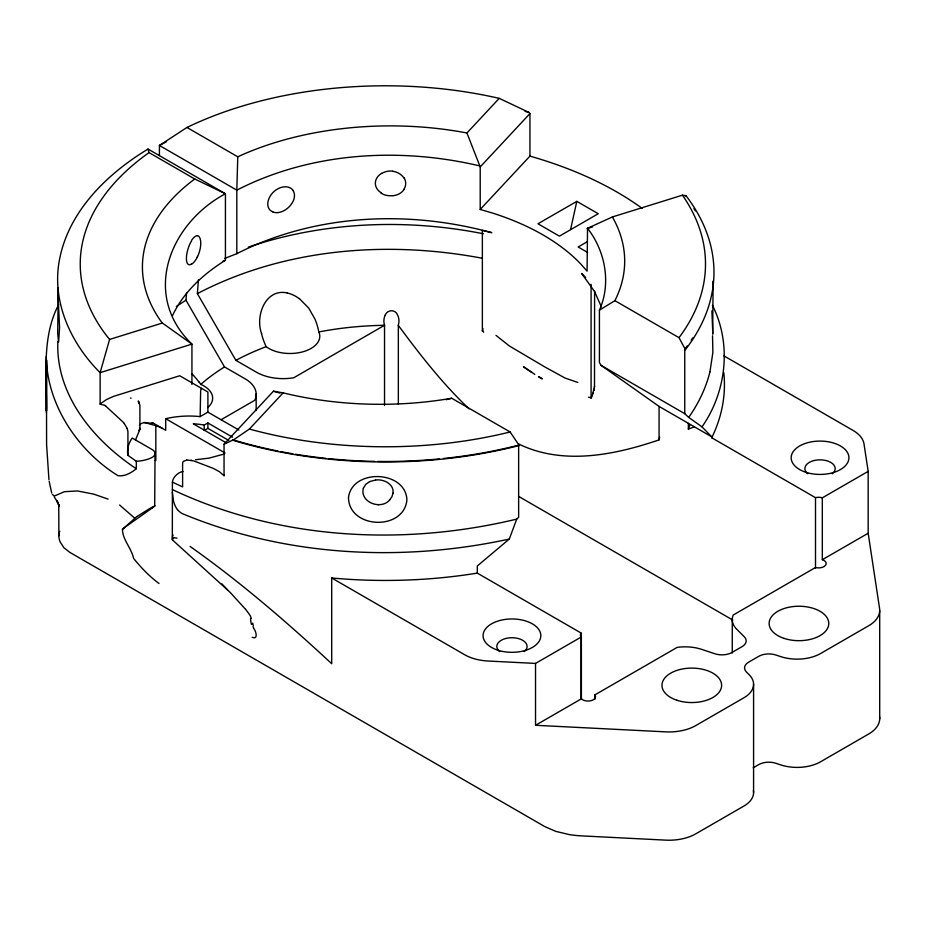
<?xml version="1.0" encoding="UTF-8"?>
<svg xmlns="http://www.w3.org/2000/svg" width="926" height="926" viewBox="0 0 926 926"><rect width="100%" height="100%" fill="white"/><g stroke="black" fill="none" stroke-linecap="round" stroke-linejoin="round"><path stroke-width="1.39" d="M46.404 412.51L46.45 360.121L46.45 410.994C46.948 375.597 41.392 337.342 58.674 304.631M753.405 790.538A33.151 19.133 0 0 1 743.879 806.071L695.82 833.817A37.885 21.877 0 0 1 665.736 840.137L581.713 835.889A67.586 39.019 0 0 1 569.328 834.592L555.808 831.374L544.87 826.64L69.89 552.417L63.963 547.764L60.178 542.011A46.555 26.877 0 0 1 58.882 535.668L58.882 535.529A28.417 16.402 0 0 1 59.843 531.281M46.45 360.121L46.589 444.549L48.951 479.726M176.97 538.133L173.683 537.659L172.34 539.696L172.398 482.087A26.518 15.314 0 0 1 178.602 473.209A9.468 5.463 0 0 1 183.035 471.508M57.667 288.738L59.577 327.41L58.616 342.18L57.667 333.117L58.269 294.873M57.667 288.715L57.863 287.778M159.411 155.522L159.411 145.451L186.959 127.464L237.774 156.795L236.813 190.143L236.813 253.678L224.775 258.389M348.489 497.401C348.651 528.931 403.771 531.327 406.908 500.005C405.889 470.339 352.493 468.139 348.489 497.32M57.863 341.347C55.444 395.066 93.85 440.626 136.307 468.741C131.203 472.816 124.778 476.682 117.972 475.698C77.911 450.823 46.832 404.824 46.3 356.556M594.585 386.096L592.443 395.113L591.089 397.914L589.596 397.451M594.504 387.184L594.596 290.995M221.129 419.709L254.708 400.321A37.885 21.877 0 0 0 245.089 378.803L224.509 366.928L185.976 300.198L186.531 293.172M235.899 360.353A226.72 130.89 0 0 1 266.156 346.66A29.84 17.224 0 0 0 302.952 351.776A29.84 17.224 0 0 0 318.833 331.936L321.878 331.369A226.72 130.89 0 0 1 384.475 325.292L293.727 377.785A37.885 21.877 0 0 1 256.479 372.229L235.899 360.353L197.365 293.623L198.477 279.571M172.595 535.483L172.34 539.835L230.204 592.409L245.575 609.343M393.052 493.118L391.93 496.695L389.753 499.797M393.064 492.979C394.048 483.893 383.514 478.904 375.725 480.015M709.941 371.87L712.87 352.528L712.534 335.791M482.955 328.51L482.423 330.848M570.578 229.544L576.817 201.359L598.254 213.732L559.408 236.153L537.971 223.779L576.817 201.359M518.884 444.098C563.147 465.57 614.656 455.002 659.069 439.885L659.659 437.188M482.55 330.339L483.638 332.249M172.583 315.453C183.637 291.898 203.662 273.841 225.435 260.252L225.435 193.742L194.749 178.996L149.04 152.605L145.301 155.313A305.129 176.16 0 0 0 109.592 339.437L100.124 372.657L100.124 404.164L104.684 405.356M709.906 371.997C705.855 388.341 698.378 403.678 688.689 417.406L702.001 426.874L711.735 436.817L711.735 437.766L815.505 497.679A7.582 4.375 0 0 1 822.311 497.841L868.171 471.38L864.016 443.994A37.885 21.877 0 0 0 853.066 430.428L723.889 355.85M363.328 488.291C359.658 502.332 381.13 510.4 389.719 499.843M593.103 393.388L593.3 392.774M139.49 427.905A5.683 3.276 0 0 1 139.363 430.567L139.317 430.717A10.857 8.855 -60 0 1 138.865 431.817L135.485 439.977M363.351 488.21L365.805 484.286L369.717 481.589M711.735 436.817L694.373 426.805L688.365 429.178L689.743 425.416M581.366 636.949L535.529 663.421L535.529 725.289L581.378 698.829L581.366 636.949A7.582 4.375 0 0 1 581.077 633.025L477.307 573.113L477.307 565.971L509.288 539.059L516.731 519.116L518.641 517.298L518.641 445.14A327.711 189.205 0 0 1 443.485 458.497M659.069 439.885L659.069 406.41L601.136 365.4L599.423 362.598L599.423 310.152C611.392 283.321 605.349 251.096 587.524 228.305L587.084 271.156L580.683 263.91A222.9 128.691 0 0 0 492.771 213.142L480.212 209.45L480.212 166.923L466.947 132.974L464.991 132.615A244.36 141.076 0 0 0 241.559 155.082L237.774 156.795M155.036 453.439L154.7 506.14A19.759 0.833 -31.8 0 1 152.13 508.038M186.809 459.99L193.835 460.928L213.281 468.382L219.358 471.647L224.046 475.709L224.428 474.864M201.509 388.341L201.15 389.117A8.866 5.116 -60 0 0 200.641 390.471L200.155 416.607A61.567 35.547 0 0 0 165.708 418.714L165.708 430.312L152.304 422.58M711.735 437.766L712.094 437.037A339.066 195.756 0 0 0 723.796 372.646M591.448 397.242L591.089 397.914L591.089 284.328M197.122 257.115L197.469 256.444M591.182 397.729L591.702 396.745M385.239 315.071C387.137 309.631 395.159 309.203 397.404 314.597A14.006 13.797 -5.2 0 1 398.226 325.385M404.049 189.078L404.222 188.788A15.14 12.385 5.3 0 0 404.28 178.116L404.049 177.838M702.001 426.874C726.505 391.825 731.922 343.94 712.464 305.372M100.76 403.586L106.444 399.569L113.539 396.374L179.713 375.759L207.899 392.022L207.899 412.139L238.873 430.023M688.689 417.406L684.754 413.679L684.754 349.229L687.231 345.942M136.932 516.511L122.475 529.302C122.371 539.337 131.515 548.354 133.633 558.424C141.099 567.684 149.399 576.435 159.017 583.496M466.947 132.974L499.23 98.353L528.954 112.405L529.938 113.585L529.938 156.124L480.212 209.45M480.212 166.923L529.938 113.585M224.046 475.709L224.046 444.202L273.471 391.189L283.946 393.052A247.994 143.171 0 0 0 451.703 398.249L510.122 431.979L519.266 445.499A328.533 189.68 0 0 1 232.912 440.301L233.306 439.885A327.711 189.205 0 0 0 278.055 451.066M232.912 440.301L249.395 429.051L283.136 392.855M183.464 461.426L183.464 461.426A7.142 4.595 53.2 0 0 183.093 461.9L182.989 462.097A5.417 3.473 53.6 0 0 182.596 463.718L182.607 486.926L172.398 482.087M183.545 461.356L186.693 460.002M100.124 404.164L100.795 403.551M122.475 529.302L125.103 527.183A51.983 2.222 -31.7 0 1 128.876 524.463L152.269 507.969M194.749 178.996L193.974 179.575A247.994 143.171 0 0 0 162.062 322.804L191.937 344.113L191.937 384.487M176.299 306.483L185.976 300.198M381.639 173.301L381.014 173.718A15.129 12.142 -2.3 0 0 381.176 192.782M148.021 149.051C106.722 174.088 67.968 211.753 59.218 261.144C51.787 302.455 71.198 343.928 100.124 372.657L191.937 344.113C141.088 295.093 169.458 223.606 225.435 193.742L148.021 149.051L149.04 152.605M599.423 310.152L614.899 300.661A244.36 141.076 0 0 0 613.081 218.177L612.387 216.95L587.524 228.305M200.155 416.607L207.899 412.139M226.268 442.848L193.256 423.795A48.302 27.884 0 0 1 204.229 425.08L207.899 422.962L232.542 437.199M228.838 440.475L207.899 428.379L204.229 430.497L204.229 425.08M586.934 241.917L578.16 246.987L587.616 252.439M581.378 698.829A7.582 4.375 0 0 0 591.401 700.588A7.582 4.375 0 0 0 594.886 694.882L677.137 647.401A33.151 19.133 0 0 1 701.734 649.392L714.826 653.756A14.203 8.207 0 0 0 731.98 652.46L742.015 646.661A14.203 8.207 0 0 0 744.273 636.764L736.714 629.205A33.151 19.133 0 0 1 733.253 615.003L815.505 567.511A7.582 4.375 0 0 0 825.39 565.497A7.582 4.375 0 0 0 822.323 559.709L868.171 533.249L868.171 471.38M753.185 767.816L758.753 764.598A14.203 8.207 0 0 1 775.907 763.29L780.537 764.841A33.151 19.133 0 0 0 820.552 761.797L868.611 734.052A37.885 21.877 0 0 0 879.561 716.678M166.425 141.759L159.411 145.451L236.813 190.143C310.835 152.188 398.979 147.002 479.193 165.766M197.365 293.623C284.12 248.284 387.091 240.251 482.319 258.25M236.813 253.678C314.759 213.918 408.192 209.727 491.799 232.692L482.365 230.354L482.365 331.091M224.046 444.202L233.306 439.885M369.844 481.532L375.586 480.027M222.761 261.294L225.435 260.252M224.011 454.087L208.952 458.15L195.56 459.736M248.318 247.08C323.602 221.777 405.692 218.281 483.407 233.78M109.592 339.437L162.258 323.07M612.387 216.95L682.439 195.178L686.004 195.699A328.603 189.714 0 0 1 685.437 349.623L684.754 349.229M685.205 195.942L686.004 195.699M587.084 228.629L592.594 226.905M446.193 399.696L451.703 398.249M516.731 519.116C403.111 546.409 278.819 539.916 172.398 489.588M509.288 539.059C401.398 562.499 285.509 556.48 183.035 513.93A18.786 16.39 -65.3 0 1 177.468 509.589M377.958 504.658L378.699 504.658M197.469 235.69L197.122 235.69A15.14 6.47 -74.3 0 0 191.694 240.158M535.529 663.421L488.095 661.025A37.885 21.877 0 0 1 464.609 654.705L331.705 577.974L331.705 663.699C286.759 621.971 240.17 581.806 190.038 546.398M535.529 725.289L665.736 731.864A37.885 21.877 0 0 0 695.82 725.544L743.879 697.799A33.151 19.133 0 0 0 749.146 674.707L746.46 672.021A14.203 8.207 0 0 1 748.717 662.125L758.753 656.326A14.203 8.207 0 0 1 775.907 655.029L780.537 656.569A33.151 19.133 0 0 0 820.552 653.536L868.611 625.791A37.885 21.877 0 0 0 879.561 608.417L868.171 533.249M144.028 422.372L155.823 425.717A23.682 13.67 0 0 1 162.351 428.379M577.812 382.438L565.126 378.074L545.02 367.055L509.381 345.988L496 335.386M287.141 292.917C265.218 288.194 255.09 316.46 261.583 333.568M191.138 460.222L191.728 460.349M499.23 98.353L493.674 97.114A308.763 178.267 0 0 0 186.959 127.464M588.566 397.185L589.272 397.381M525.03 111.363L528.954 112.405M249.395 429.051L251.351 429.583A316.495 182.723 0 0 0 510.122 431.979M529.938 156.124L530.239 156.205A327.7 189.193 0 0 1 642.331 208.5M273.471 391.189L279.93 393.087M130.497 398.006L131.11 398.215M694.373 426.805L659.069 406.41M252.185 637.285C258.643 640.167 255.9 630.467 253.435 628.048M272.765 211.961L273.309 212.17A15.14 10.348 -42.2 0 0 293.091 201.266L293.31 200.942A15.14 11.147 -40.2 0 0 293.299 190.883L293.16 190.629M108.134 499.126L93.792 494.148L77.425 490.942L64.38 491.706L54.53 495.977L52.423 494.507M614.899 300.661L679.001 337.666L685.437 349.623M601.136 365.4L684.754 413.679M518.641 445.14L519.266 445.499M518.606 496.394L732.825 620.073M165.708 418.714L225.053 452.976M139.363 430.567L138.912 430.312A9.468 5.463 0 0 1 138.576 430.104M381.014 192.944L381.639 193.326M531.026 371.928L523.421 366.731L534.788 374.347M127.927 455.349A61.567 35.547 0 0 1 132.221 438.044L152.269 449.619A9.468 5.463 0 0 1 151.679 457.664A26.518 15.314 0 0 1 136.307 461.241L127.927 455.349L127.927 432.153A5.047 2.535 65.7 0 0 127.892 431.782A4.618 2.327 65.6 0 0 127.869 431.319A5.382 2.697 65.7 0 0 127.684 430.428A6.401 3.206 65.7 0 0 127.464 429.583L127.371 429.317A7.825 3.866 65.8 0 0 127.07 428.53L126.966 428.263M119.604 505.017L134.559 518.028M299.179 298.427L308.74 308.103L314.979 319.123A58.847 56.185 50 0 1 318.289 329.506L318.833 331.936M105.877 406.225L123.528 422.499A17.224 7.836 65.2 0 1 124.327 423.529M227.622 590.001L221.927 583.878M469.1 408.864C442.559 383.723 420.034 354.739 398.342 325.431L398.342 404.083M585.672 277.487L581.655 273.483L594.515 291.459L601.414 306.853M177.445 509.613L176.97 508.987A25.72 22.328 -66.9 0 1 173.405 500.572L172.34 492.354M54.171 496.787L58.095 503.061L57.25 501.522M199.055 381.963L200.792 384.394A29.829 17.224 0 0 1 207.829 407.521M124.304 423.576L126.619 427.488A9.63 4.711 65.8 0 1 126.943 428.275M682.439 195.178L683.735 197.064A320.118 184.818 0 0 1 679.001 337.666M138.483 401.363L139.895 405.403L139.919 429.201M138.68 401.664L138.275 401.062L138.993 403.412M56.729 500.561L58.095 503.061M57.968 502.934L57.18 501.371L58.269 503.698M712.858 334.344L711.886 310.928M266.156 346.66L264.94 343.928A58.732 52.493 58.5 0 1 261.502 333.58M58.199 503.524L58.998 506.591L58.755 504.566L58.882 535.668M51.717 493.118L49.159 481.335M58.037 503.131L58.651 504.763M155.036 505.758L151.679 507.448A23.185 0.972 -31.7 0 0 137.164 516.407M251.826 623.649L251.999 624.367M58.593 504.601L58.847 505.874M712.696 333.233L713.066 286.782M712.881 281.238L713.066 286.701M822.311 497.841L822.323 559.709M879.7 610.662L879.7 718.923M815.505 497.679L815.505 568.321M753.579 684.268L753.579 792.54M732.269 619.853L732.269 653.062M688.365 423.332L688.365 429.178M594.886 694.882L594.886 699.223M581.077 633.025L581.077 699.338M384.533 325.362L384.533 405.495M256.178 393.735L256.166 410.588M251.293 618.325L250.275 615.744A93.665 19.805 38.8 0 0 245.61 609.366M207.899 422.962L207.899 428.379M155.823 425.717L155.823 460.511A23.682 13.67 0 0 0 155.244 460.349M136.307 461.241L136.307 468.741M692.729 337.909A327.711 189.205 0 0 1 691.224 340.224M439.318 458.914A327.711 189.205 0 0 1 377.542 461.437M374.717 461.391A327.711 189.205 0 0 1 328.487 458.625M325.72 458.335A327.711 189.205 0 0 1 295.533 454.249M292.824 453.798A327.711 189.205 0 0 1 280.728 451.587M693.933 208.57A327.711 189.205 0 0 1 695.345 210.896M293.229 190.571A15.14 11.135 -42.5 0 0 273.32 192.168L272.765 192.735A15.14 10.452 -44.4 0 0 272.846 211.846M392.879 171.264A15.14 12.443 4.1 0 1 403.875 177.919M381.743 173.428A15.152 12.709 -1.1 0 1 392.508 171.102M392.566 195.664A15.152 12.015 -0.9 0 1 381.512 193.465M404.234 189.147A15.14 12.269 4.3 0 1 392.983 195.745M477.307 573.113A339.066 195.756 0 0 1 331.705 577.974M384.556 325.269A14.179 13.971 4.2 0 1 385.216 315.071M200.792 384.394A226.72 130.89 0 0 1 224.509 366.928M287.141 292.94A29.933 27.641 48.7 0 1 299.075 298.566M191.948 373.826A58.72 42.33 59 0 1 198.951 382.044M253.527 627.62A25.639 7.871 -86 0 1 253.018 626.497M253.273 625.42A27.051 9.966 -78.8 0 1 252.705 623.117M251.374 624.17A28.093 14.133 -65.7 0 1 250.633 618.834M104.684 405.333A24.585 9.549 66.9 0 1 105.877 406.213M139.363 425.161A6.632 3.831 0 0 1 148.148 422.904A5.683 3.276 0 0 0 152.767 422.835M172.815 535.541A22.803 18.578 65.3 0 1 172.873 534.788M197.493 235.609A15.14 6.459 -73.1 0 1 197.585 256.606M197.238 257.37A15.14 5.649 -69.7 0 1 191.613 264.199M191.474 264.003A15.14 5.521 -72.3 0 1 186.415 258.366A15.14 5.521 -72.3 0 1 191.578 240.818M498.443 650.434A15.152 8.751 0 0 1 503.038 639.391A15.152 8.751 0 0 1 522.658 640.283A15.152 8.751 0 0 1 524.209 651.615M499.681 651.615A15.152 8.751 0 0 1 498.825 650.839M806.534 472.561A15.152 8.751 0 0 1 820.042 459.84A15.152 8.751 0 0 1 833.539 472.561M832.752 473.348A15.152 8.751 0 0 1 832.3 473.73M807.785 473.73A15.152 8.751 0 0 1 806.916 472.966M594.191 389.267L594.041 390.008L594.191 389.267M540.078 377.542L538.573 376.674L542.312 378.873L540.078 377.542M805.597 472.202A28.88 16.68 0 0 0 848.922 457.757A28.88 16.68 0 0 0 805.597 443.322A28.88 16.68 0 0 0 805.597 472.202M497.505 650.087A28.88 16.68 0 0 0 540.83 635.641A28.88 16.68 0 0 0 497.505 621.196A28.88 16.68 0 0 0 497.505 650.087M784.033 638.373A29.829 17.224 0 0 0 828.782 623.464A29.829 17.224 0 0 0 784.033 608.544A29.829 17.224 0 0 0 784.033 638.373M676.871 700.241A29.829 17.224 0 0 0 721.62 685.321A29.829 17.224 0 0 0 676.871 670.412A29.829 17.224 0 0 0 676.871 700.241"/></g></svg>
